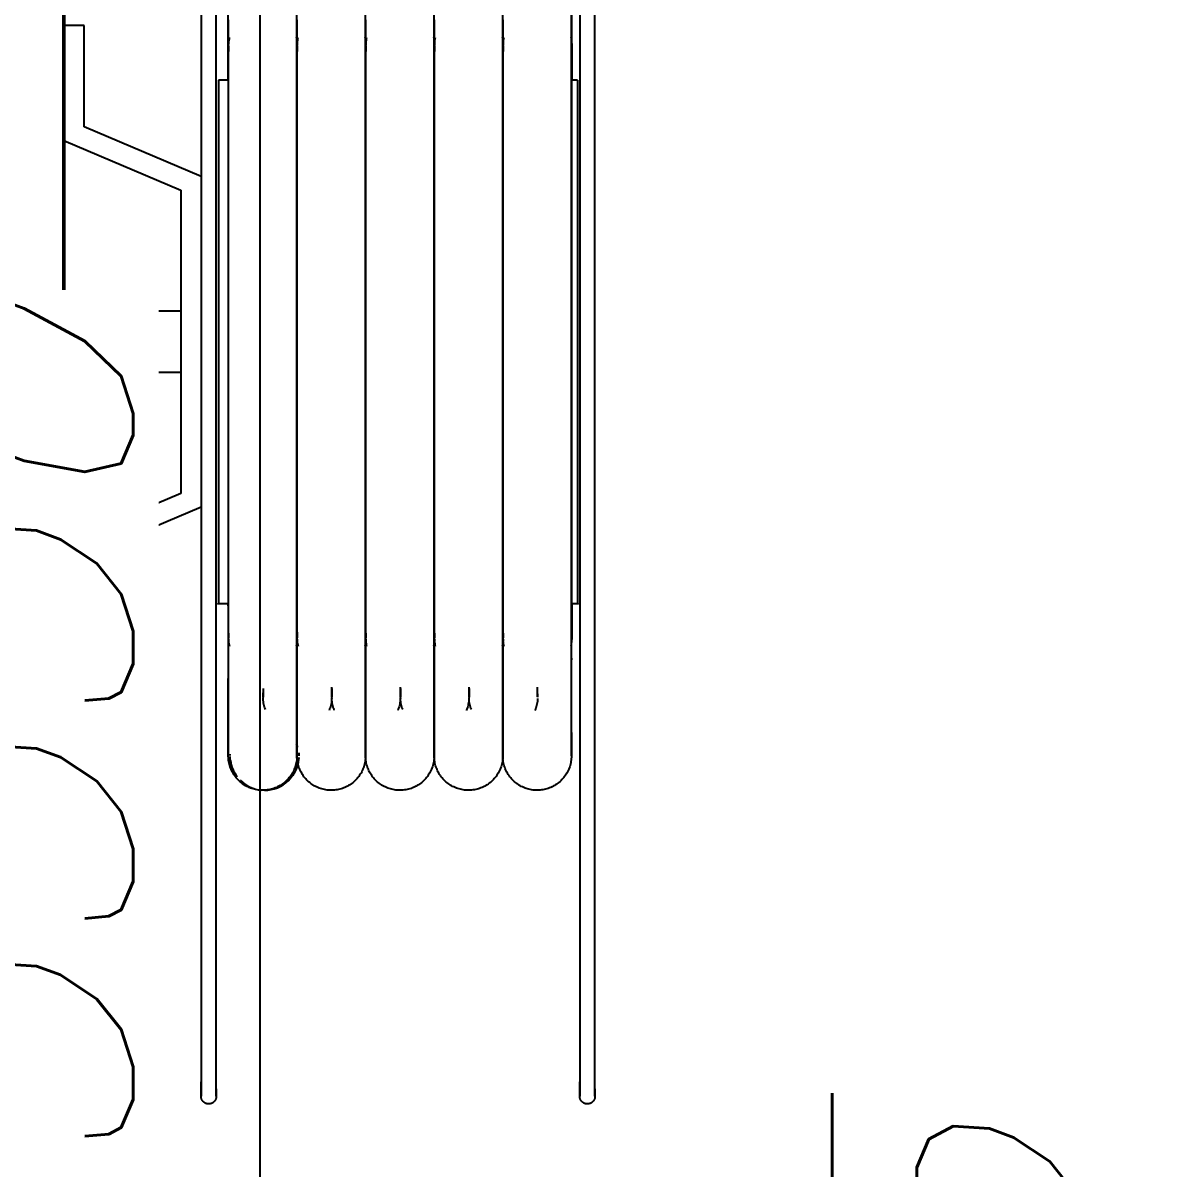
# Model space of a CAD drawing. Header units: millimetres. Extents: x -42700 to 155289, y -7931 to 68797.
# Drawn here: x 18438.7 to 18892.3, y 28004 to 28455.1 of the extents above; entities that cross this region are included whole.
import ezdxf

# ---------------------------------------------------------------- set-up
doc = ezdxf.new("R2010")
doc.units = ezdxf.units.MM
doc.layers.add('01 arquitectura', color=8, linetype='Continuous')
doc.layers.add('__L2_20Q', color=7, linetype='Continuous')
doc.styles.add('QUOTE', font='romans.shx', dxfattribs={"oblique": 20})
doc.dimstyles.new('QUOTE-DIS', dxfattribs={"dimscale": 50, "dimtxt": 2, "dimasz": 2.4, "dimexe": 0, "dimexo": 0, "dimgap": 1, "dimtad": 1, "dimdec": 0, "dimzin": 4, "dimdsep": 46, "dimtxsty": 'QUOTE', "dimblk1": 'CLOSEDBLANK', "dimblk2": 'CLOSEDBLANK', "dimsah": 1, "dimcen": 0.09, "dimclrd": 256, "dimclre": 256, "dimclrt": 9, "dimadec": 0, "dimazin": 0, "dimtfac": 1, "dimtdec": 0, "dimtix": 1, "dimtmove": 0, "dimatfit": 3, "dimldrblk": 'CLOSEDBLANK', "dimfxl": 1, "dimtfill": 1, "dimtolj": 1, "dimtzin": 0, "dimarcsym": 0})

# ---------------------------------------------------------------- blocks, each defined once
blk = doc.blocks.new('_CLOSEDBLANK')
at = {"color": 0, "linetype": 'ByBlock'}
for p, q in [((-1, 0.1667), (0, 0)), ((-1, 0.1667), (-1, -0.1667)), ((0, 0), (-1, -0.1667))]:
    blk.add_line(p, q, dxfattribs=at)
blk = doc.blocks.new('*D391')
at = {"layer": '__L2_20Q', "lineweight": -2, "transparency": 16777216}
for p, q in [((19407, 29255), (18907, 29255)), ((18907, 26560), (18907, 29135)), ((19407, 26440), (18907, 26440))]:
    blk.add_line(p, q, dxfattribs=at)
at = {"layer": '__L2_20Q', "lineweight": -2, "transparency": 16777216, "xscale": 120, "yscale": 120, "zscale": 120}
for p, rotation in [((18907, 29255), 90), ((18907, 26440), 270)]:
    blk.add_blockref('_CLOSEDBLANK', p, dxfattribs=dict(at, rotation=rotation))
at = {"layer": '__L2_20Q', "color": 9, "transparency": 16777216, "insert": (18807, 27847.5), "char_height": 100, "attachment_point": 5, "rotation": 90, "style": 'QUOTE', "bg_fill": 3, "box_fill_scale": 1.1, "bg_fill_color": 256, "bg_fill_true_color": 13158600, "bg_fill_transparency": 0}
blk.add_mtext('\\A1;2815', dxfattribs=at)
blk = doc.blocks.new('*D394')
at = {"layer": '__L2_20Q', "lineweight": -2, "transparency": 16777216}
for p, q in [((19407, 29740), (18532, 29740)), ((18532, 26310), (18532, 29620)), ((19407, 26190), (18532, 26190))]:
    blk.add_line(p, q, dxfattribs=at)
at = {"layer": '__L2_20Q', "lineweight": -2, "transparency": 16777216, "xscale": 120, "yscale": 120, "zscale": 120}
for p, rotation in [((18532, 29740), 90), ((18532, 26190), 270)]:
    blk.add_blockref('_CLOSEDBLANK', p, dxfattribs=dict(at, rotation=rotation))
at = {"layer": '__L2_20Q', "color": 9, "transparency": 16777216, "insert": (18432, 27965), "char_height": 100, "attachment_point": 5, "rotation": 90, "style": 'QUOTE', "bg_fill": 3, "box_fill_scale": 1.1, "bg_fill_color": 256, "bg_fill_true_color": 13158600, "bg_fill_transparency": 0}
blk.add_mtext('\\A1;L2 - 3550', dxfattribs=at)

msp = doc.modelspace()

# ---------------------------------------------------------------- linework, layer by layer
at = {"layer": '01 arquitectura', "color": 8, "lineweight": 50}
msp.add_line((18454.699, 25289.627), (18454.699, 32109.61), dxfattribs=at)
at = {"layer": '01 arquitectura', "color": 8}
for p, q in [((18462.673, 28454.155), (18454.699, 28454.155)), ((18462.673, 28414.155), (18462.673, 28454.155)), ((18519.449, 28432.619), (18515.551, 28432.619)), ((18515.551, 28432.619), (18515.551, 28226.619)), ((18656.845, 28432.619), (18654.416, 28432.619)), ((18656.845, 28432.619), (18656.845, 28226.619)), ((18508.699, 28394.619), (18462.673, 28414.155)), ((18454.699, 28408.85), (18500.699, 28389.324)), ((18500.699, 28389.324), (18500.699, 28329.619)), ((18500.699, 28341.619), (18472.28, 28341.619)), ((18500.699, 28329.619), (18500.699, 28269.914)), ((18472.28, 28318.028), (18472.28, 28317.619)), ((18472.28, 28317.619), (18500.699, 28317.619)), ((18500.699, 28269.914), (18454.699, 28250.389)), ((18462.673, 28245.083), (18508.699, 28264.619)), ((18462.673, 28205.083), (18462.673, 28245.083)), ((18515.209, 28226.277), (18515.551, 28226.619)), ((18515.551, 28226.619), (18519.465, 28226.619)), ((18519.438, 28225.742), (18519.438, 28226.277)), ((18654.412, 28226.619), (18656.845, 28226.619)), ((18656.845, 28226.619), (18657.188, 28226.277)), ((18454.699, 28205.083), (18462.673, 28205.083)), ((18654.438, 28205.091), (18654.438, 28204.387)), ((18546.639, 28176.202), (18546.1, 28176.213)), ((18546.785, 28176.203), (18546.639, 28176.202)), ((18573.639, 28176.202), (18573.1, 28176.213)), ((18573.785, 28176.203), (18573.639, 28176.202)), ((18600.639, 28176.202), (18600.099, 28176.213)), ((18600.785, 28176.203), (18600.639, 28176.202)), ((18627.639, 28176.202), (18627.099, 28176.213)), ((18627.785, 28176.203), (18627.639, 28176.202)), ((18520.15, 28166.778), (18520.15, 28167.355)), ((18547.13, 28165.846), (18546.945, 28164.243)), ((18520.355, 28164.243), (18520.223, 28165.183))]:
    msp.add_line(p, q, dxfattribs=at)
at = {"layer": '01 arquitectura', "color": 8, "flags": 128}
for points in [[(18519.438, 28432.448), (18519.438, 28435.791), (18519.438, 28440.654), (18519.438, 28445.339), (18519.438, 28449.839), (18519.438, 28454.147), (18519.438, 28458.255), (18519.438, 28462.158), (18519.438, 28465.848), (18519.438, 28469.321), (18519.438, 28472.57), (18519.438, 28475.59), (18519.438, 28478.377), (18519.438, 28480.926), (18519.438, 28483.233), (18519.438, 28485.294), (18519.438, 28487.106), (18519.438, 28488.666), (18519.438, 28489.972), (18519.438, 28491.021), (18519.438, 28491.812), (18519.438, 28492.344), (18519.438, 28492.615), (18519.438, 28492.653)], [(18514.699, 28032.62), (18514.699, 28032.857), (18514.699, 28033.57), (18514.699, 28034.756), (18514.699, 28036.413), (18514.699, 28038.54), (18514.699, 28041.132), (18514.699, 28044.186), (18514.699, 28047.697), (18514.699, 28051.658), (18514.699, 28056.065), (18514.699, 28060.908), (18514.699, 28066.182), (18514.699, 28071.877), (18514.699, 28077.985), (18514.699, 28084.495), (18514.699, 28091.397), (18514.699, 28098.681), (18514.699, 28106.333), (18514.699, 28114.343), (18514.699, 28122.698), (18514.699, 28131.383), (18514.699, 28140.386), (18514.699, 28149.691), (18514.699, 28159.284), (18514.699, 28169.15), (18514.699, 28179.272), (18514.699, 28189.635), (18514.699, 28200.222), (18514.699, 28211.016), (18514.699, 28221.999), (18514.699, 28233.155), (18514.699, 28244.465), (18514.699, 28255.911), (18514.699, 28267.475), (18514.699, 28279.139), (18514.699, 28290.883), (18514.699, 28302.69), (18514.699, 28314.539), (18514.699, 28326.413), (18514.699, 28338.291), (18514.699, 28350.156), (18514.699, 28361.988), (18514.699, 28373.768), (18514.699, 28385.478), (18514.699, 28397.098), (18514.699, 28408.61), (18514.699, 28419.996), (18514.699, 28431.237), (18514.699, 28442.316), (18514.699, 28453.214), (18514.699, 28463.915)], [(18654.438, 28461.428), (18654.438, 28460.388), (18654.438, 28456.39), (18654.438, 28452.189), (18654.438, 28447.792), (18654.438, 28444.092)], [(18663.698, 28032.62), (18663.698, 28032.857), (18663.698, 28033.57), (18663.698, 28034.756), (18663.698, 28036.413), (18663.698, 28038.54), (18663.698, 28041.132), (18663.698, 28044.186), (18663.698, 28047.697), (18663.698, 28051.658), (18663.698, 28056.065), (18663.698, 28060.908), (18663.698, 28066.182), (18663.698, 28071.877), (18663.698, 28077.985), (18663.698, 28084.495), (18663.698, 28091.397), (18663.698, 28098.681), (18663.698, 28106.333), (18663.698, 28114.343), (18663.698, 28122.698), (18663.698, 28131.383), (18663.698, 28140.386), (18663.698, 28149.691), (18663.698, 28159.284), (18663.698, 28169.15), (18663.698, 28179.272), (18663.698, 28189.635), (18663.698, 28200.222), (18663.698, 28211.016), (18663.698, 28221.999), (18663.698, 28233.155), (18663.698, 28244.465), (18663.698, 28255.911), (18663.698, 28267.475), (18663.698, 28279.139), (18663.698, 28290.883), (18663.698, 28302.69), (18663.698, 28314.539), (18663.698, 28326.413), (18663.698, 28338.291), (18663.698, 28350.156), (18663.698, 28361.988), (18663.698, 28373.768), (18663.698, 28385.478), (18663.698, 28397.098), (18663.698, 28408.61), (18663.698, 28419.996), (18663.698, 28431.237), (18663.698, 28442.316), (18663.698, 28453.214), (18663.698, 28463.915)], [(18508.699, 28459.016), (18508.699, 28448.223), (18508.699, 28437.239), (18508.699, 28426.083), (18508.699, 28414.773), (18508.699, 28403.327), (18508.699, 28391.763), (18508.699, 28380.099), (18508.699, 28368.355), (18508.699, 28356.548), (18508.699, 28344.699), (18508.699, 28332.825), (18508.699, 28320.947), (18508.699, 28309.082), (18508.699, 28297.25), (18508.699, 28285.47), (18508.699, 28273.76), (18508.699, 28262.14), (18508.699, 28250.628), (18508.699, 28239.242), (18508.699, 28228.001), (18508.699, 28216.922), (18508.699, 28206.024), (18508.699, 28195.323), (18508.699, 28184.837), (18508.699, 28174.583), (18508.699, 28164.577), (18508.699, 28154.835), (18508.699, 28145.372), (18508.699, 28136.204), (18508.699, 28127.346), (18508.699, 28118.811), (18508.699, 28110.614), (18508.699, 28102.767), (18508.699, 28095.282), (18508.699, 28088.173), (18508.699, 28081.45), (18508.699, 28075.124), (18508.699, 28069.205), (18508.699, 28063.702), (18508.699, 28058.626), (18508.699, 28053.982), (18508.699, 28049.78), (18508.699, 28046.025), (18508.699, 28042.724), (18508.699, 28039.882), (18508.699, 28037.503), (18508.699, 28035.592), (18508.699, 28034.151), (18508.699, 28033.183), (18508.699, 28032.689), (18508.699, 28032.62)], [(18519.438, 28456.39), (18519.438, 28452.189), (18519.438, 28447.792), (18519.438, 28443.206), (18519.438, 28438.438), (18519.438, 28433.496), (18519.438, 28428.388), (18519.438, 28423.122), (18519.438, 28417.707), (18519.438, 28412.15), (18519.438, 28406.461), (18519.438, 28400.65), (18519.438, 28394.725), (18519.438, 28388.696), (18519.438, 28382.572), (18519.438, 28376.363), (18519.438, 28370.08), (18519.438, 28363.732), (18519.438, 28357.329), (18519.438, 28350.883), (18519.438, 28344.402), (18519.438, 28337.897), (18519.438, 28331.379), (18519.438, 28324.859), (18519.438, 28318.346), (18519.438, 28311.851), (18519.438, 28305.384), (18519.438, 28298.956), (18519.438, 28292.577), (18519.438, 28286.258), (18519.438, 28280.008), (18519.438, 28273.837), (18519.438, 28267.756), (18519.438, 28261.773), (18519.438, 28255.899), (18519.438, 28250.143), (18519.438, 28244.514), (18519.438, 28239.021), (18519.438, 28233.674), (18519.438, 28228.479), (18519.438, 28223.447), (18519.438, 28218.584), (18519.438, 28213.899), (18519.438, 28209.399), (18519.438, 28205.091), (18519.438, 28200.983), (18519.438, 28197.08), (18519.438, 28193.39), (18519.438, 28189.917), (18519.438, 28186.668), (18519.438, 28183.648), (18519.438, 28180.861), (18519.438, 28178.312), (18519.438, 28176.005), (18519.438, 28173.944), (18519.438, 28172.132), (18519.438, 28170.572), (18519.438, 28169.266), (18519.438, 28168.217), (18519.438, 28167.426), (18519.438, 28166.895), (18519.438, 28166.623), (18519.438, 28166.585)], [(18546.438, 28166.585), (18546.438, 28166.716), (18546.438, 28167.107), (18546.438, 28167.758), (18546.438, 28168.668), (18546.438, 28169.835), (18546.438, 28171.258), (18546.438, 28172.935), (18546.438, 28174.862), (18546.438, 28177.036), (18546.438, 28179.455), (18546.438, 28182.114), (18546.438, 28185.009), (18546.438, 28188.135), (18546.438, 28191.488), (18546.438, 28195.062), (18546.438, 28198.85), (18546.438, 28202.848), (18546.438, 28207.049), (18546.438, 28211.446), (18546.438, 28216.032), (18546.438, 28220.8), (18546.438, 28225.742), (18546.438, 28230.85), (18546.438, 28236.116), (18546.438, 28241.532), (18546.438, 28247.088), (18546.438, 28252.777), (18546.438, 28258.588), (18546.438, 28264.513), (18546.438, 28270.543), (18546.438, 28276.666), (18546.438, 28282.875), (18546.438, 28289.158), (18546.438, 28295.506), (18546.438, 28301.909), (18546.438, 28308.356), (18546.438, 28314.837), (18546.438, 28321.341), (18546.438, 28327.859), (18546.438, 28334.38), (18546.438, 28340.893), (18546.438, 28347.388), (18546.438, 28353.854), (18546.438, 28360.282), (18546.438, 28366.661), (18546.438, 28372.98), (18546.438, 28379.23), (18546.438, 28385.401), (18546.438, 28391.482), (18546.438, 28397.465), (18546.438, 28403.339), (18546.438, 28409.095), (18546.438, 28414.724), (18546.438, 28420.217), (18546.438, 28425.565), (18546.438, 28430.759), (18546.438, 28435.791), (18546.438, 28440.654), (18546.438, 28445.339), (18546.438, 28449.839), (18546.438, 28454.147), (18546.438, 28458.255)], [(18546.438, 28456.39), (18546.438, 28452.189), (18546.438, 28447.792), (18546.438, 28443.206), (18546.438, 28438.438), (18546.438, 28433.496), (18546.438, 28428.388), (18546.438, 28423.122), (18546.438, 28417.707), (18546.438, 28412.15), (18546.438, 28406.461), (18546.438, 28400.65), (18546.438, 28394.725), (18546.438, 28388.696), (18546.438, 28382.572), (18546.438, 28376.363), (18546.438, 28370.08), (18546.438, 28363.732), (18546.438, 28357.329), (18546.438, 28350.883), (18546.438, 28344.402), (18546.438, 28337.897), (18546.438, 28331.379), (18546.438, 28324.859), (18546.438, 28318.346), (18546.438, 28311.851), (18546.438, 28305.384), (18546.438, 28298.956), (18546.438, 28292.577), (18546.438, 28286.258), (18546.438, 28280.008), (18546.438, 28273.837), (18546.438, 28267.756), (18546.438, 28261.773), (18546.438, 28255.899), (18546.438, 28250.143), (18546.438, 28244.514), (18546.438, 28239.021), (18546.438, 28233.674), (18546.438, 28228.479), (18546.438, 28223.447), (18546.438, 28218.584), (18546.438, 28213.899), (18546.438, 28209.399), (18546.438, 28205.091), (18546.438, 28200.983), (18546.438, 28197.08), (18546.438, 28193.39), (18546.438, 28189.917), (18546.438, 28186.668), (18546.438, 28183.648), (18546.438, 28180.861), (18546.438, 28178.312), (18546.438, 28176.005), (18546.438, 28173.944), (18546.438, 28172.132), (18546.438, 28170.572), (18546.438, 28169.266), (18546.438, 28168.217), (18546.438, 28167.426), (18546.438, 28166.895), (18546.438, 28166.623), (18546.438, 28166.585)], [(18573.438, 28166.585), (18573.438, 28166.716), (18573.438, 28167.107), (18573.438, 28167.758), (18573.438, 28168.668), (18573.438, 28169.835), (18573.438, 28171.258), (18573.438, 28172.935), (18573.438, 28174.862), (18573.438, 28177.036), (18573.438, 28179.455), (18573.438, 28182.114), (18573.438, 28185.009), (18573.438, 28188.135), (18573.438, 28191.488), (18573.438, 28195.062), (18573.438, 28198.85), (18573.438, 28202.848), (18573.438, 28207.049), (18573.438, 28211.446), (18573.438, 28216.032), (18573.438, 28220.8), (18573.438, 28225.742), (18573.438, 28230.85), (18573.438, 28236.116), (18573.438, 28241.532), (18573.438, 28247.088), (18573.438, 28252.777), (18573.438, 28258.588), (18573.438, 28264.513), (18573.438, 28270.543), (18573.438, 28276.666), (18573.438, 28282.875), (18573.438, 28289.158), (18573.438, 28295.506), (18573.438, 28301.909), (18573.438, 28308.356), (18573.438, 28314.837), (18573.438, 28321.341), (18573.438, 28327.859), (18573.438, 28334.38), (18573.438, 28340.893), (18573.438, 28347.388), (18573.438, 28353.854), (18573.438, 28360.282), (18573.438, 28366.661), (18573.438, 28372.98), (18573.438, 28379.23), (18573.438, 28385.401), (18573.438, 28391.482), (18573.438, 28397.465), (18573.438, 28403.339), (18573.438, 28409.095), (18573.438, 28414.724), (18573.438, 28420.217), (18573.438, 28425.565), (18573.438, 28430.759), (18573.438, 28435.791), (18573.438, 28440.654), (18573.438, 28445.339), (18573.438, 28449.839), (18573.438, 28454.147), (18573.438, 28458.255)], [(18573.438, 28456.39), (18573.438, 28452.189), (18573.438, 28447.792), (18573.438, 28443.206), (18573.438, 28438.438), (18573.438, 28433.496), (18573.438, 28428.388), (18573.438, 28423.122), (18573.438, 28417.707), (18573.438, 28412.15), (18573.438, 28406.461), (18573.438, 28400.65), (18573.438, 28394.725), (18573.438, 28388.696), (18573.438, 28382.572), (18573.438, 28376.363), (18573.438, 28370.08), (18573.438, 28363.732), (18573.438, 28357.329), (18573.438, 28350.883), (18573.438, 28344.402), (18573.438, 28337.897), (18573.438, 28331.379), (18573.438, 28324.859), (18573.438, 28318.346), (18573.438, 28311.851), (18573.438, 28305.384), (18573.438, 28298.956), (18573.438, 28292.577), (18573.438, 28286.258), (18573.438, 28280.008), (18573.438, 28273.837), (18573.438, 28267.756), (18573.438, 28261.773), (18573.438, 28255.899), (18573.438, 28250.143), (18573.438, 28244.514), (18573.438, 28239.021), (18573.438, 28233.674), (18573.438, 28228.479), (18573.438, 28223.447), (18573.438, 28218.584), (18573.438, 28213.899), (18573.438, 28209.399), (18573.438, 28205.091), (18573.438, 28200.983), (18573.438, 28197.08), (18573.438, 28193.39), (18573.438, 28189.917), (18573.438, 28186.668), (18573.438, 28183.648), (18573.438, 28180.861), (18573.438, 28178.312), (18573.438, 28176.005), (18573.438, 28173.944), (18573.438, 28172.132), (18573.438, 28170.572), (18573.438, 28169.266), (18573.438, 28168.217), (18573.438, 28167.426), (18573.438, 28166.895), (18573.438, 28166.623), (18573.438, 28166.585)], [(18600.438, 28166.585), (18600.438, 28166.716), (18600.438, 28167.107), (18600.438, 28167.758), (18600.438, 28168.668), (18600.438, 28169.835), (18600.438, 28171.258), (18600.438, 28172.935), (18600.438, 28174.862), (18600.438, 28177.036), (18600.438, 28179.455), (18600.438, 28182.114), (18600.438, 28185.009), (18600.438, 28188.135), (18600.438, 28191.488), (18600.438, 28195.062), (18600.438, 28198.85), (18600.438, 28202.848), (18600.438, 28207.049), (18600.438, 28211.446), (18600.438, 28216.032), (18600.438, 28220.8), (18600.438, 28225.742), (18600.438, 28230.85), (18600.438, 28236.116), (18600.438, 28241.532), (18600.438, 28247.088), (18600.438, 28252.777), (18600.438, 28258.588), (18600.438, 28264.513), (18600.438, 28270.543), (18600.438, 28276.666), (18600.438, 28282.875), (18600.438, 28289.158), (18600.438, 28295.506), (18600.438, 28301.909), (18600.438, 28308.356), (18600.438, 28314.837), (18600.438, 28321.341), (18600.438, 28327.859), (18600.438, 28334.38), (18600.438, 28340.893), (18600.438, 28347.388), (18600.438, 28353.854), (18600.438, 28360.282), (18600.438, 28366.661), (18600.438, 28372.98), (18600.438, 28379.23), (18600.438, 28385.401), (18600.438, 28391.482), (18600.438, 28397.465), (18600.438, 28403.339), (18600.438, 28409.095), (18600.438, 28414.724), (18600.438, 28420.217), (18600.438, 28425.565), (18600.438, 28430.759), (18600.438, 28435.791), (18600.438, 28440.654), (18600.438, 28445.339), (18600.438, 28449.839), (18600.438, 28454.147), (18600.438, 28458.255)], [(18600.438, 28456.39), (18600.438, 28452.189), (18600.438, 28447.792), (18600.438, 28443.206), (18600.438, 28438.438), (18600.438, 28433.496), (18600.438, 28428.388), (18600.438, 28423.122), (18600.438, 28417.707), (18600.438, 28412.15), (18600.438, 28406.461), (18600.438, 28400.65), (18600.438, 28394.725), (18600.438, 28388.696), (18600.438, 28382.572), (18600.438, 28376.363), (18600.438, 28370.08), (18600.438, 28363.732), (18600.438, 28357.329), (18600.438, 28350.883), (18600.438, 28344.402), (18600.438, 28337.897), (18600.438, 28331.379), (18600.438, 28324.859), (18600.438, 28318.346), (18600.438, 28311.851), (18600.438, 28305.384), (18600.438, 28298.956), (18600.438, 28292.577), (18600.438, 28286.258), (18600.438, 28280.008), (18600.438, 28273.837), (18600.438, 28267.756), (18600.438, 28261.773), (18600.438, 28255.899), (18600.438, 28250.143), (18600.438, 28244.514), (18600.438, 28239.021), (18600.438, 28233.674), (18600.438, 28228.479), (18600.438, 28223.447), (18600.438, 28218.584), (18600.438, 28213.899), (18600.438, 28209.399), (18600.438, 28205.091), (18600.438, 28200.983), (18600.438, 28197.08), (18600.438, 28193.39), (18600.438, 28189.917), (18600.438, 28186.668), (18600.438, 28183.648), (18600.438, 28180.861), (18600.438, 28178.312), (18600.438, 28176.005), (18600.438, 28173.944), (18600.438, 28172.132), (18600.438, 28170.572), (18600.438, 28169.266), (18600.438, 28168.217), (18600.438, 28167.426), (18600.438, 28166.895), (18600.438, 28166.623), (18600.438, 28166.585)], [(18627.438, 28166.585), (18627.438, 28166.716), (18627.438, 28167.107), (18627.438, 28167.758), (18627.438, 28168.668), (18627.438, 28169.835), (18627.438, 28171.258), (18627.438, 28172.935), (18627.438, 28174.862), (18627.438, 28177.036), (18627.438, 28179.455), (18627.438, 28182.114), (18627.438, 28185.009), (18627.438, 28188.135), (18627.438, 28191.488), (18627.438, 28195.062), (18627.438, 28198.85), (18627.438, 28202.848), (18627.438, 28207.049), (18627.438, 28211.446), (18627.438, 28216.032), (18627.438, 28220.8), (18627.438, 28225.742), (18627.438, 28230.85), (18627.438, 28236.116), (18627.438, 28241.532), (18627.438, 28247.088), (18627.438, 28252.777), (18627.438, 28258.588), (18627.438, 28264.513), (18627.438, 28270.543), (18627.438, 28276.666), (18627.438, 28282.875), (18627.438, 28289.158), (18627.438, 28295.506), (18627.438, 28301.909), (18627.438, 28308.356), (18627.438, 28314.837), (18627.438, 28321.341), (18627.438, 28327.859), (18627.438, 28334.38), (18627.438, 28340.893), (18627.438, 28347.388), (18627.438, 28353.854), (18627.438, 28360.282), (18627.438, 28366.661), (18627.438, 28372.98), (18627.438, 28379.23), (18627.438, 28385.401), (18627.438, 28391.482), (18627.438, 28397.465), (18627.438, 28403.339), (18627.438, 28409.095), (18627.438, 28414.724), (18627.438, 28420.217), (18627.438, 28425.565), (18627.438, 28430.759), (18627.438, 28435.791), (18627.438, 28440.654), (18627.438, 28445.339), (18627.438, 28449.839), (18627.438, 28454.147), (18627.438, 28458.255)], [(18627.438, 28456.39), (18627.438, 28452.189), (18627.438, 28447.792), (18627.438, 28443.206), (18627.438, 28438.438), (18627.438, 28433.496), (18627.438, 28428.388), (18627.438, 28423.122), (18627.438, 28417.707), (18627.438, 28412.15), (18627.438, 28406.461), (18627.438, 28400.65), (18627.438, 28394.725), (18627.438, 28388.696), (18627.438, 28382.572), (18627.438, 28376.363), (18627.438, 28370.08), (18627.438, 28363.732), (18627.438, 28357.329), (18627.438, 28350.883), (18627.438, 28344.402), (18627.438, 28337.897), (18627.438, 28331.379), (18627.438, 28324.859), (18627.438, 28318.346), (18627.438, 28311.851), (18627.438, 28305.384), (18627.438, 28298.956), (18627.438, 28292.577), (18627.438, 28286.258), (18627.438, 28280.008), (18627.438, 28273.837), (18627.438, 28267.756), (18627.438, 28261.773), (18627.438, 28255.899), (18627.438, 28250.143), (18627.438, 28244.514), (18627.438, 28239.021), (18627.438, 28233.674), (18627.438, 28228.479), (18627.438, 28223.447), (18627.438, 28218.584), (18627.438, 28213.899), (18627.438, 28209.399), (18627.438, 28205.091), (18627.438, 28200.983), (18627.438, 28197.08), (18627.438, 28193.39), (18627.438, 28189.917), (18627.438, 28186.668), (18627.438, 28183.648), (18627.438, 28180.861), (18627.438, 28178.312), (18627.438, 28176.005), (18627.438, 28173.944), (18627.438, 28172.132), (18627.438, 28170.572), (18627.438, 28169.266), (18627.438, 28168.217), (18627.438, 28167.426), (18627.438, 28166.895), (18627.438, 28166.623), (18627.438, 28166.585)], [(18654.438, 28166.585), (18654.438, 28166.716), (18654.438, 28167.107), (18654.438, 28167.758), (18654.438, 28168.668), (18654.438, 28169.835), (18654.438, 28171.258), (18654.438, 28172.935), (18654.438, 28174.862), (18654.438, 28177.036), (18654.438, 28179.455), (18654.438, 28182.114), (18654.438, 28185.009), (18654.438, 28188.135), (18654.438, 28191.488), (18654.438, 28195.062), (18654.438, 28198.85), (18654.438, 28202.848), (18654.438, 28207.049), (18654.438, 28211.446), (18654.438, 28216.032), (18654.438, 28220.8), (18654.438, 28225.742), (18654.438, 28230.85), (18654.438, 28236.116), (18654.438, 28241.532), (18654.438, 28247.088), (18654.438, 28252.777), (18654.438, 28258.588), (18654.438, 28264.513), (18654.438, 28270.543), (18654.438, 28276.666), (18654.438, 28282.875), (18654.438, 28289.158), (18654.438, 28295.506), (18654.438, 28301.909), (18654.438, 28308.356), (18654.438, 28314.837), (18654.438, 28321.341), (18654.438, 28327.859), (18654.438, 28334.38), (18654.438, 28340.893), (18654.438, 28347.388), (18654.438, 28353.854), (18654.438, 28360.282), (18654.438, 28366.661), (18654.438, 28372.98), (18654.438, 28379.23), (18654.438, 28385.401), (18654.438, 28391.482), (18654.438, 28397.465), (18654.438, 28403.339), (18654.438, 28409.095), (18654.438, 28414.724), (18654.438, 28420.217), (18654.438, 28425.565), (18654.438, 28430.759), (18654.438, 28435.791), (18654.438, 28440.654), (18654.438, 28445.339), (18654.438, 28449.839), (18654.438, 28454.147), (18654.438, 28458.255)], [(18657.698, 28459.016), (18657.698, 28448.223), (18657.698, 28437.239), (18657.698, 28426.083), (18657.698, 28414.773), (18657.698, 28403.327), (18657.698, 28391.763), (18657.698, 28380.099), (18657.698, 28368.355), (18657.698, 28356.548), (18657.698, 28344.699), (18657.698, 28332.825), (18657.698, 28320.947), (18657.698, 28309.082), (18657.698, 28297.25), (18657.698, 28285.47), (18657.698, 28273.76), (18657.698, 28262.14), (18657.698, 28250.628), (18657.698, 28239.242), (18657.698, 28228.001), (18657.698, 28216.922), (18657.698, 28206.024), (18657.698, 28195.323), (18657.698, 28184.837), (18657.698, 28174.583), (18657.698, 28164.577), (18657.698, 28154.835), (18657.698, 28145.372), (18657.698, 28136.204), (18657.698, 28127.346), (18657.698, 28118.811), (18657.698, 28110.614), (18657.698, 28102.767), (18657.698, 28095.282), (18657.698, 28088.173), (18657.698, 28081.45), (18657.698, 28075.124), (18657.698, 28069.205), (18657.698, 28063.702), (18657.698, 28058.626), (18657.698, 28053.982), (18657.698, 28049.78), (18657.698, 28046.025), (18657.698, 28042.724), (18657.698, 28039.882), (18657.698, 28037.503), (18657.698, 28035.592), (18657.698, 28034.151), (18657.698, 28033.183), (18657.698, 28032.689), (18657.698, 28032.62)], [(18519.578, 28446.714), (18519.611, 28447.253), (18519.664, 28447.79), (18519.74, 28448.325), (18519.837, 28448.856), (18519.954, 28449.383)], [(18546.145, 28449.524), (18546.269, 28448.998), (18546.371, 28448.468), (18546.452, 28447.934), (18546.512, 28447.398), (18546.55, 28446.859), (18546.567, 28446.319)], [(18546.578, 28446.714), (18546.611, 28447.253), (18546.664, 28447.79), (18546.74, 28448.325), (18546.836, 28448.856), (18546.954, 28449.383)], [(18573.145, 28449.524), (18573.268, 28448.998), (18573.371, 28448.468), (18573.452, 28447.934), (18573.512, 28447.398), (18573.55, 28446.859), (18573.566, 28446.319)], [(18573.578, 28446.714), (18573.61, 28447.253), (18573.664, 28447.79), (18573.74, 28448.325), (18573.836, 28448.856), (18573.954, 28449.383)], [(18600.145, 28449.524), (18600.268, 28448.998), (18600.371, 28448.468), (18600.452, 28447.934), (18600.512, 28447.398), (18600.55, 28446.859), (18600.566, 28446.319)], [(18600.578, 28446.714), (18600.61, 28447.253), (18600.664, 28447.79), (18600.74, 28448.325), (18600.836, 28448.856), (18600.954, 28449.383)], [(18627.145, 28449.524), (18627.268, 28448.998), (18627.371, 28448.468), (18627.452, 28447.934), (18627.512, 28447.398), (18627.55, 28446.859), (18627.566, 28446.319)], [(18627.578, 28446.714), (18627.61, 28447.253), (18627.664, 28447.79), (18627.74, 28448.325), (18627.836, 28448.856), (18627.954, 28449.383)], [(18654.145, 28449.524), (18654.268, 28448.998), (18654.371, 28448.468), (18654.452, 28447.934), (18654.511, 28447.398), (18654.55, 28446.859), (18654.566, 28446.319), (18654.567, 28446.174)], [(18519.567, 28445.201), (18519.567, 28445.573), (18519.567, 28445.953), (18519.567, 28446.147)], [(18519.567, 28446.08), (18519.567, 28445.801), (18519.567, 28445.336), (18519.567, 28444.685), (18519.567, 28443.85)], [(18546.567, 28443.324), (18546.567, 28444.257), (18546.567, 28445.007), (18546.567, 28445.573), (18546.567, 28445.953), (18546.567, 28446.147)], [(18546.567, 28445.201), (18546.567, 28445.573), (18546.567, 28445.953), (18546.567, 28446.147)], [(18546.567, 28446.08), (18546.567, 28445.801), (18546.567, 28445.336)], [(18546.567, 28446.08), (18546.567, 28445.801), (18546.567, 28445.336), (18546.567, 28444.685), (18546.567, 28443.85)], [(18573.567, 28443.324), (18573.567, 28444.257), (18573.567, 28445.007), (18573.567, 28445.573), (18573.567, 28445.953), (18573.567, 28446.147)], [(18573.567, 28445.201), (18573.567, 28445.573), (18573.567, 28445.953), (18573.567, 28446.147)], [(18573.567, 28446.08), (18573.567, 28445.801), (18573.567, 28445.336)], [(18573.567, 28446.08), (18573.567, 28445.801), (18573.567, 28445.336), (18573.567, 28444.685), (18573.567, 28443.85)], [(18600.567, 28445.201), (18600.567, 28445.573), (18600.567, 28445.953), (18600.567, 28446.147)], [(18600.567, 28443.324), (18600.567, 28444.257), (18600.567, 28445.007), (18600.567, 28445.573), (18600.567, 28445.953), (18600.567, 28446.147)], [(18600.567, 28446.08), (18600.567, 28445.801), (18600.567, 28445.336), (18600.567, 28444.685), (18600.567, 28443.85)], [(18600.567, 28446.08), (18600.567, 28445.801), (18600.567, 28445.336)], [(18627.567, 28443.324), (18627.567, 28444.257), (18627.567, 28445.007), (18627.567, 28445.573), (18627.567, 28445.953), (18627.567, 28446.147)], [(18627.567, 28445.201), (18627.567, 28445.573), (18627.567, 28445.953), (18627.567, 28446.147)], [(18627.567, 28446.08), (18627.567, 28445.801), (18627.567, 28445.336)], [(18627.567, 28446.08), (18627.567, 28445.801), (18627.567, 28445.336), (18627.567, 28444.685), (18627.567, 28443.85)], [(18654.567, 28446.174), (18654.567, 28446.08), (18654.567, 28445.801), (18654.567, 28445.336), (18654.567, 28444.685), (18654.567, 28443.85), (18654.567, 28442.833), (18654.567, 28441.635), (18654.567, 28440.257), (18654.567, 28438.702), (18654.567, 28436.973), (18654.567, 28435.072), (18654.567, 28433.002)], [(18654.567, 28213.064), (18654.567, 28213.158), (18654.567, 28213.437), (18654.567, 28213.903), (18654.567, 28214.553), (18654.567, 28215.388), (18654.567, 28216.405), (18654.567, 28217.604), (18654.567, 28218.981), (18654.567, 28220.536), (18654.567, 28222.265), (18654.567, 28224.166), (18654.567, 28226.236), (18654.567, 28228.471), (18654.567, 28230.868), (18654.567, 28233.422), (18654.567, 28236.131), (18654.567, 28238.989), (18654.567, 28241.993), (18654.567, 28245.136), (18654.567, 28248.415), (18654.567, 28251.823), (18654.567, 28255.356), (18654.567, 28259.008), (18654.567, 28262.773), (18654.567, 28266.644), (18654.567, 28270.617), (18654.567, 28274.684), (18654.567, 28278.838), (18654.567, 28283.074), (18654.567, 28287.385), (18654.567, 28291.763), (18654.567, 28296.201), (18654.567, 28300.693), (18654.567, 28305.231), (18654.567, 28309.809), (18654.567, 28314.418), (18654.567, 28319.051), (18654.567, 28323.701), (18654.567, 28328.361), (18654.567, 28333.022), (18654.567, 28337.679), (18654.567, 28342.322), (18654.567, 28346.945), (18654.567, 28351.54), (18654.567, 28356.101), (18654.567, 28360.618), (18654.567, 28365.087), (18654.567, 28369.498), (18654.567, 28373.846), (18654.567, 28378.123), (18654.567, 28382.322), (18654.567, 28386.437), (18654.567, 28390.462), (18654.567, 28394.388), (18654.567, 28398.212), (18654.567, 28401.925), (18654.567, 28405.523), (18654.567, 28408.999), (18654.567, 28412.349), (18654.567, 28415.566), (18654.567, 28418.645), (18654.567, 28421.582), (18654.567, 28424.372), (18654.567, 28427.011), (18654.567, 28429.493), (18654.567, 28431.816), (18654.567, 28433.976), (18654.567, 28435.968), (18654.567, 28437.79), (18654.567, 28439.439), (18654.567, 28440.913), (18654.567, 28442.208), (18654.567, 28443.324), (18654.567, 28444.257), (18654.567, 28445.007), (18654.567, 28445.573), (18654.567, 28445.953), (18654.567, 28446.147), (18654.567, 28446.174)], [(18654.567, 28226.277), (18654.567, 28225.263), (18654.567, 28223.27), (18654.567, 28221.448), (18654.567, 28219.799), (18654.567, 28218.325), (18654.567, 28217.03), (18654.567, 28215.914), (18654.567, 28214.981), (18654.567, 28214.231), (18654.567, 28213.665), (18654.567, 28213.285), (18654.567, 28213.092), (18654.567, 28213.064)], [(18519.567, 28214.981), (18519.567, 28214.231), (18519.567, 28213.665), (18519.567, 28213.285), (18519.567, 28213.092)], [(18519.567, 28213.158), (18519.567, 28213.437), (18519.567, 28213.903)], [(18519.99, 28209.714), (18519.866, 28210.24), (18519.764, 28210.77), (18519.683, 28211.304), (18519.623, 28211.84), (18519.585, 28212.379), (18519.568, 28212.919)], [(18546.557, 28212.525), (18546.524, 28211.986), (18546.47, 28211.448), (18546.395, 28210.914), (18546.298, 28210.382), (18546.18, 28209.855)], [(18546.567, 28213.158), (18546.567, 28213.437), (18546.567, 28213.903), (18546.567, 28214.553), (18546.567, 28215.388)], [(18546.567, 28215.332), (18546.567, 28214.981), (18546.567, 28214.231), (18546.567, 28213.665), (18546.567, 28213.285), (18546.567, 28213.092)], [(18546.567, 28214.231), (18546.567, 28213.665), (18546.567, 28213.285), (18546.567, 28213.092)], [(18546.567, 28213.158), (18546.567, 28213.437), (18546.567, 28213.903)], [(18546.99, 28209.714), (18546.866, 28210.24), (18546.764, 28210.77), (18546.683, 28211.304), (18546.623, 28211.84), (18546.585, 28212.379), (18546.568, 28212.919)], [(18573.556, 28212.525), (18573.524, 28211.986), (18573.47, 28211.448), (18573.395, 28210.914), (18573.298, 28210.382), (18573.18, 28209.855)], [(18573.567, 28213.158), (18573.567, 28213.437), (18573.567, 28213.903), (18573.567, 28214.553), (18573.567, 28215.388)], [(18573.567, 28214.981), (18573.567, 28214.231), (18573.567, 28213.665), (18573.567, 28213.285), (18573.567, 28213.092)], [(18573.567, 28214.231), (18573.567, 28213.665), (18573.567, 28213.285), (18573.567, 28213.092)], [(18573.567, 28213.158), (18573.567, 28213.437), (18573.567, 28213.903)], [(18573.99, 28209.714), (18573.866, 28210.24), (18573.764, 28210.77), (18573.683, 28211.304), (18573.623, 28211.84), (18573.585, 28212.379), (18573.568, 28212.919)], [(18600.556, 28212.525), (18600.524, 28211.986), (18600.47, 28211.448), (18600.395, 28210.914), (18600.298, 28210.382), (18600.18, 28209.855)], [(18600.567, 28213.158), (18600.567, 28213.437), (18600.567, 28213.903), (18600.567, 28214.553), (18600.567, 28215.388)], [(18600.567, 28214.981), (18600.567, 28214.231), (18600.567, 28213.665), (18600.567, 28213.285), (18600.567, 28213.092)], [(18600.567, 28214.231), (18600.567, 28213.665), (18600.567, 28213.285), (18600.567, 28213.092)], [(18600.567, 28213.158), (18600.567, 28213.437), (18600.567, 28213.903)], [(18600.99, 28209.714), (18600.866, 28210.24), (18600.764, 28210.77), (18600.683, 28211.304), (18600.623, 28211.84), (18600.585, 28212.379), (18600.568, 28212.919)], [(18627.556, 28212.525), (18627.524, 28211.986), (18627.47, 28211.448), (18627.395, 28210.914), (18627.298, 28210.382), (18627.18, 28209.855)], [(18627.567, 28213.158), (18627.567, 28213.437), (18627.567, 28213.903), (18627.567, 28214.553), (18627.567, 28215.388)], [(18627.567, 28214.981), (18627.567, 28214.231), (18627.567, 28213.665), (18627.567, 28213.285), (18627.567, 28213.092)], [(18627.567, 28214.231), (18627.567, 28213.665), (18627.567, 28213.285), (18627.567, 28213.092)], [(18627.567, 28213.158), (18627.567, 28213.437), (18627.567, 28213.903)], [(18627.989, 28209.714), (18627.866, 28210.24), (18627.764, 28210.77), (18627.682, 28211.304), (18627.623, 28211.84), (18627.585, 28212.379), (18627.568, 28212.919)], [(18654.567, 28213.064), (18654.556, 28212.525), (18654.524, 28211.986), (18654.47, 28211.448), (18654.395, 28210.914), (18654.298, 28210.382), (18654.18, 28209.855)], [(18519.438, 28166.585), (18519.438, 28166.716), (18519.438, 28167.107), (18519.438, 28167.758), (18519.438, 28168.668), (18519.438, 28169.835), (18519.438, 28171.258), (18519.438, 28172.935), (18519.438, 28174.862), (18519.438, 28177.036), (18519.438, 28179.455), (18519.438, 28182.114), (18519.438, 28185.009), (18519.438, 28188.135), (18519.438, 28191.488), (18519.438, 28195.062), (18519.438, 28197.14)], [(18533.14, 28193.123), (18533.14, 28192.003), (18533.14, 28191.102), (18533.14, 28190.423), (18533.14, 28189.967), (18533.14, 28189.735)], [(18560.139, 28189.814), (18560.139, 28190.15), (18560.139, 28190.708), (18560.139, 28191.489), (18560.139, 28192.491), (18560.139, 28193.712)], [(18560.139, 28193.123), (18560.139, 28192.003), (18560.139, 28191.102), (18560.139, 28190.423), (18560.139, 28189.967), (18560.139, 28189.735)], [(18587.139, 28189.814), (18587.139, 28190.15), (18587.139, 28190.708), (18587.139, 28191.489), (18587.139, 28192.491), (18587.139, 28193.712)], [(18587.139, 28193.123), (18587.139, 28192.003), (18587.139, 28191.102), (18587.139, 28190.423), (18587.139, 28189.967), (18587.139, 28189.735)], [(18614.139, 28189.814), (18614.139, 28190.15), (18614.139, 28190.708), (18614.139, 28191.489), (18614.139, 28192.491), (18614.139, 28193.712)], [(18614.139, 28193.123), (18614.139, 28192.003), (18614.139, 28191.102), (18614.139, 28190.423), (18614.139, 28189.967), (18614.139, 28189.735)], [(18641.139, 28189.814), (18641.139, 28190.15), (18641.139, 28190.708), (18641.139, 28191.489), (18641.139, 28192.491), (18641.139, 28193.712)], [(18533.14, 28189.814), (18533.14, 28190.15), (18533.14, 28190.708), (18533.14, 28191.489)], [(18534.057, 28184.81), (18533.871, 28185.317), (18533.706, 28185.831), (18533.562, 28186.352), (18533.438, 28186.877), (18533.336, 28187.407), (18533.255, 28187.941), (18533.195, 28188.478), (18533.157, 28189.017), (18533.14, 28189.556)], [(18560.129, 28189.162), (18560.096, 28188.623), (18560.042, 28188.086), (18559.967, 28187.551), (18559.87, 28187.02), (18559.753, 28186.493), (18559.614, 28185.971), (18559.454, 28185.455), (18559.274, 28184.946), (18559.074, 28184.445)], [(18560.139, 28189.814), (18560.139, 28190.15), (18560.139, 28190.708), (18560.139, 28191.489)], [(18560.139, 28191.102), (18560.139, 28190.423), (18560.139, 28189.967), (18560.139, 28189.735)], [(18561.125, 28184.646), (18561.057, 28184.81), (18560.871, 28185.317), (18560.706, 28185.831), (18560.562, 28186.352), (18560.438, 28186.877), (18560.336, 28187.407), (18560.255, 28187.941), (18560.195, 28188.478), (18560.157, 28189.017), (18560.14, 28189.556)], [(18587.129, 28189.162), (18587.096, 28188.623), (18587.042, 28188.086), (18586.967, 28187.551), (18586.87, 28187.02), (18586.752, 28186.493), (18586.614, 28185.971), (18586.454, 28185.455), (18586.274, 28184.946), (18586.074, 28184.445)], [(18587.139, 28189.814), (18587.139, 28190.15), (18587.139, 28190.708), (18587.139, 28191.489)], [(18587.139, 28191.102), (18587.139, 28190.423), (18587.139, 28189.967), (18587.139, 28189.735)], [(18588.057, 28184.81), (18587.871, 28185.317), (18587.706, 28185.831), (18587.562, 28186.352), (18587.438, 28186.877), (18587.336, 28187.407), (18587.255, 28187.941), (18587.195, 28188.478), (18587.157, 28189.017), (18587.14, 28189.556)], [(18614.129, 28189.162), (18614.096, 28188.623), (18614.042, 28188.086), (18613.967, 28187.551), (18613.87, 28187.02), (18613.752, 28186.493), (18613.614, 28185.971), (18613.454, 28185.455), (18613.274, 28184.946), (18613.074, 28184.445)], [(18614.139, 28189.814), (18614.139, 28190.15), (18614.139, 28190.708), (18614.139, 28191.489)], [(18614.139, 28191.102), (18614.139, 28190.423), (18614.139, 28189.967), (18614.139, 28189.735)], [(18615.057, 28184.81), (18614.871, 28185.317), (18614.706, 28185.831), (18614.562, 28186.352), (18614.438, 28186.877), (18614.336, 28187.407), (18614.255, 28187.941), (18614.195, 28188.478), (18614.157, 28189.017), (18614.14, 28189.556)], [(18641.128, 28189.162), (18641.096, 28188.623), (18641.042, 28188.086), (18640.967, 28187.551), (18640.87, 28187.02), (18640.752, 28186.493), (18640.614, 28185.971), (18640.454, 28185.455), (18640.274, 28184.946), (18640.074, 28184.445)], [(18641.139, 28191.102), (18641.139, 28190.423), (18641.139, 28189.967), (18641.139, 28189.735)], [(18546.438, 28166.585), (18546.438, 28166.716), (18546.438, 28167.107), (18546.438, 28167.758), (18546.438, 28168.668), (18546.438, 28169.835), (18546.438, 28171.258), (18546.438, 28172.935), (18546.438, 28174.862), (18546.438, 28175.802)], [(18546.438, 28175.802), (18546.438, 28173.944), (18546.438, 28172.132), (18546.438, 28170.572), (18546.438, 28169.266), (18546.438, 28168.217), (18546.438, 28167.426), (18546.438, 28166.895), (18546.438, 28166.623), (18546.438, 28166.585)], [(18573.438, 28166.585), (18573.438, 28166.716), (18573.438, 28167.107), (18573.438, 28167.758), (18573.438, 28168.668), (18573.438, 28169.835), (18573.438, 28171.258), (18573.438, 28172.935), (18573.438, 28174.862), (18573.438, 28175.802)], [(18573.438, 28175.802), (18573.438, 28173.944), (18573.438, 28172.132), (18573.438, 28170.572), (18573.438, 28169.266), (18573.438, 28168.217), (18573.438, 28167.426), (18573.438, 28166.895), (18573.438, 28166.623), (18573.438, 28166.585)], [(18600.438, 28166.585), (18600.438, 28166.716), (18600.438, 28167.107), (18600.438, 28167.758), (18600.438, 28168.668), (18600.438, 28169.835), (18600.438, 28171.258), (18600.438, 28172.935), (18600.438, 28174.862), (18600.438, 28175.802)], [(18600.438, 28175.802), (18600.438, 28173.944), (18600.438, 28172.132), (18600.438, 28170.572), (18600.438, 28169.266), (18600.438, 28168.217), (18600.438, 28167.426), (18600.438, 28166.895), (18600.438, 28166.623), (18600.438, 28166.585)], [(18627.438, 28166.585), (18627.438, 28166.716), (18627.438, 28167.107), (18627.438, 28167.758), (18627.438, 28168.668), (18627.438, 28169.835), (18627.438, 28171.258), (18627.438, 28172.935), (18627.438, 28174.862), (18627.438, 28175.802)], [(18627.438, 28175.802), (18627.438, 28173.944), (18627.438, 28172.132), (18627.438, 28170.572), (18627.438, 28169.266), (18627.438, 28168.217), (18627.438, 28167.426), (18627.438, 28166.895), (18627.438, 28166.623), (18627.438, 28166.585)], [(18654.438, 28175.802), (18654.438, 28173.944), (18654.438, 28172.132), (18654.438, 28170.572), (18654.438, 28169.266), (18654.438, 28168.217), (18654.438, 28167.426), (18654.438, 28166.895), (18654.438, 28166.623), (18654.438, 28166.585)], [(18532.938, 28153.085), (18532.398, 28153.096), (18531.859, 28153.129), (18531.322, 28153.182), (18530.788, 28153.258), (18530.256, 28153.354), (18529.729, 28153.472), (18529.207, 28153.611), (18528.692, 28153.771), (18528.183, 28153.951), (18527.681, 28154.151), (18527.188, 28154.371), (18526.704, 28154.611), (18526.23, 28154.87), (18525.767, 28155.147), (18525.316, 28155.443), (18524.876, 28155.757), (18524.45, 28156.088), (18524.037, 28156.436), (18523.638, 28156.8), (18523.254, 28157.18), (18522.886, 28157.575), (18522.533, 28157.984), (18522.198, 28158.407), (18521.879, 28158.843), (18521.578, 28159.291), (18521.296, 28159.751), (18521.032, 28160.222), (18520.787, 28160.704), (18520.561, 28161.194), (18520.356, 28161.694), (18520.17, 28162.201), (18520.005, 28162.715), (18519.861, 28163.235), (18519.737, 28163.761), (18519.635, 28164.291), (18519.554, 28164.825), (18519.494, 28165.361), (18519.456, 28165.9), (18519.439, 28166.44), (18519.438, 28166.585)], [(18522.909, 28158.406), (18522.591, 28158.842), (18522.29, 28159.291), (18522.008, 28159.751), (18521.744, 28160.222), (18521.499, 28160.703), (18521.273, 28161.194), (18521.067, 28161.693), (18520.882, 28162.2), (18520.717, 28162.714), (18520.572, 28163.235), (18520.449, 28163.76), (18520.346, 28164.29), (18520.265, 28164.824), (18520.206, 28165.361), (18520.167, 28165.9), (18520.151, 28166.439)], [(18546.438, 28166.585), (18546.427, 28166.046), (18546.395, 28165.507), (18546.341, 28164.969), (18546.266, 28164.435), (18546.169, 28163.903), (18546.051, 28163.376), (18545.913, 28162.855), (18545.753, 28162.339), (18545.573, 28161.83), (18545.373, 28161.328), (18545.152, 28160.835), (18544.913, 28160.351), (18544.654, 28159.877), (18544.376, 28159.414), (18544.08, 28158.963), (18543.767, 28158.523), (18543.435, 28158.097), (18543.088, 28157.684), (18542.724, 28157.285), (18542.344, 28156.901), (18541.949, 28156.533), (18541.54, 28156.18), (18541.117, 28155.845), (18540.681, 28155.526), (18540.232, 28155.226), (18539.772, 28154.943), (18539.301, 28154.679), (18538.82, 28154.434), (18538.329, 28154.209), (18537.83, 28154.003), (18537.323, 28153.817), (18536.809, 28153.652), (18536.289, 28153.508), (18535.763, 28153.384), (18535.233, 28153.282), (18534.699, 28153.201), (18534.162, 28153.141), (18533.624, 28153.103), (18533.084, 28153.086), (18532.938, 28153.085)], [(18547.139, 28166.045), (18547.107, 28165.506), (18547.053, 28164.969), (18546.977, 28164.434), (18546.881, 28163.903), (18546.763, 28163.376), (18546.624, 28162.854), (18546.465, 28162.338), (18546.285, 28161.829), (18546.084, 28161.328), (18545.864, 28160.835), (18545.624, 28160.351), (18545.365, 28159.877), (18545.088, 28159.414), (18544.792, 28158.962), (18544.478, 28158.523), (18544.147, 28158.096)], [(18559.938, 28153.085), (18559.398, 28153.096), (18558.859, 28153.129), (18558.322, 28153.182), (18557.787, 28153.258), (18557.256, 28153.354), (18556.729, 28153.472), (18556.207, 28153.611), (18555.692, 28153.771), (18555.183, 28153.951), (18554.681, 28154.151), (18554.188, 28154.371), (18553.704, 28154.611), (18553.23, 28154.87), (18552.767, 28155.147), (18552.316, 28155.443), (18551.876, 28155.757), (18551.45, 28156.088), (18551.037, 28156.436), (18550.638, 28156.8), (18550.254, 28157.18), (18549.886, 28157.575), (18549.533, 28157.984), (18549.198, 28158.407), (18548.879, 28158.843), (18548.578, 28159.291), (18548.296, 28159.751), (18548.032, 28160.222), (18547.787, 28160.704), (18547.561, 28161.194), (18547.356, 28161.694), (18547.17, 28162.201), (18547.005, 28162.715), (18546.861, 28163.235), (18546.737, 28163.761), (18546.635, 28164.291), (18546.554, 28164.825), (18546.494, 28165.361), (18546.456, 28165.9), (18546.439, 28166.44), (18546.438, 28166.585)], [(18547.15, 28167.826), (18547.15, 28167.041), (18547.15, 28166.641)], [(18573.438, 28166.585), (18573.427, 28166.046), (18573.395, 28165.507), (18573.341, 28164.969), (18573.266, 28164.435), (18573.169, 28163.903), (18573.051, 28163.376), (18572.912, 28162.855), (18572.753, 28162.339), (18572.573, 28161.83), (18572.373, 28161.328), (18572.152, 28160.835), (18571.913, 28160.351), (18571.654, 28159.877), (18571.376, 28159.414), (18571.08, 28158.963), (18570.766, 28158.523), (18570.435, 28158.097), (18570.088, 28157.684), (18569.723, 28157.285), (18569.344, 28156.901), (18568.949, 28156.533), (18568.54, 28156.18), (18568.117, 28155.845), (18567.681, 28155.526), (18567.232, 28155.226), (18566.772, 28154.943), (18566.301, 28154.679), (18565.82, 28154.434), (18565.329, 28154.209), (18564.83, 28154.003), (18564.323, 28153.817), (18563.809, 28153.652), (18563.289, 28153.508), (18562.763, 28153.384), (18562.233, 28153.282), (18561.699, 28153.201), (18561.162, 28153.141), (18560.624, 28153.103), (18560.084, 28153.086), (18559.938, 28153.085)], [(18586.938, 28153.085), (18586.398, 28153.096), (18585.859, 28153.129), (18585.322, 28153.182), (18584.787, 28153.258), (18584.256, 28153.354), (18583.729, 28153.472), (18583.207, 28153.611), (18582.692, 28153.771), (18582.182, 28153.951), (18581.681, 28154.151), (18581.188, 28154.371), (18580.704, 28154.611), (18580.23, 28154.87), (18579.767, 28155.147), (18579.316, 28155.443), (18578.876, 28155.757), (18578.449, 28156.088), (18578.036, 28156.436), (18577.638, 28156.8), (18577.254, 28157.18), (18576.885, 28157.575), (18576.533, 28157.984), (18576.198, 28158.407), (18575.879, 28158.843), (18575.578, 28159.291), (18575.296, 28159.751), (18575.032, 28160.222), (18574.787, 28160.704), (18574.561, 28161.194), (18574.356, 28161.694), (18574.17, 28162.201), (18574.005, 28162.715), (18573.861, 28163.235), (18573.737, 28163.761), (18573.635, 28164.291), (18573.554, 28164.825), (18573.494, 28165.361), (18573.456, 28165.9), (18573.439, 28166.44), (18573.438, 28166.585)], [(18600.438, 28166.585), (18600.427, 28166.046), (18600.395, 28165.507), (18600.341, 28164.969), (18600.266, 28164.435), (18600.169, 28163.903), (18600.051, 28163.376), (18599.912, 28162.855), (18599.753, 28162.339), (18599.573, 28161.83), (18599.372, 28161.328), (18599.152, 28160.835), (18598.913, 28160.351), (18598.654, 28159.877), (18598.376, 28159.414), (18598.08, 28158.963), (18597.766, 28158.523), (18597.435, 28158.097), (18597.088, 28157.684), (18596.723, 28157.285), (18596.344, 28156.901), (18595.949, 28156.533), (18595.54, 28156.18), (18595.117, 28155.845), (18594.681, 28155.526), (18594.232, 28155.226), (18593.772, 28154.943), (18593.301, 28154.679), (18592.82, 28154.434), (18592.329, 28154.209), (18591.83, 28154.003), (18591.323, 28153.817), (18590.809, 28153.652), (18590.289, 28153.508), (18589.763, 28153.384), (18589.233, 28153.282), (18588.699, 28153.201), (18588.162, 28153.141), (18587.624, 28153.103), (18587.084, 28153.086), (18586.938, 28153.085)], [(18613.938, 28153.085), (18613.398, 28153.096), (18612.859, 28153.129), (18612.322, 28153.182), (18611.787, 28153.258), (18611.256, 28153.354), (18610.729, 28153.472), (18610.207, 28153.611), (18609.691, 28153.771), (18609.182, 28153.951), (18608.681, 28154.151), (18608.188, 28154.371), (18607.704, 28154.611), (18607.23, 28154.87), (18606.767, 28155.147), (18606.315, 28155.443), (18605.876, 28155.757), (18605.449, 28156.088), (18605.036, 28156.436), (18604.638, 28156.8), (18604.254, 28157.18), (18603.885, 28157.575), (18603.533, 28157.984), (18603.197, 28158.407), (18602.879, 28158.843), (18602.578, 28159.291), (18602.296, 28159.751), (18602.032, 28160.222), (18601.787, 28160.704), (18601.561, 28161.194), (18601.356, 28161.694), (18601.17, 28162.201), (18601.005, 28162.715), (18600.86, 28163.235), (18600.737, 28163.761), (18600.635, 28164.291), (18600.553, 28164.825), (18600.494, 28165.361), (18600.456, 28165.9), (18600.439, 28166.44), (18600.438, 28166.585)], [(18627.438, 28166.585), (18627.427, 28166.046), (18627.395, 28165.507), (18627.341, 28164.969), (18627.266, 28164.435), (18627.169, 28163.903), (18627.051, 28163.376), (18626.912, 28162.855), (18626.753, 28162.339), (18626.573, 28161.83), (18626.372, 28161.328), (18626.152, 28160.835), (18625.912, 28160.351), (18625.654, 28159.877), (18625.376, 28159.414), (18625.08, 28158.963), (18624.766, 28158.523), (18624.435, 28158.097), (18624.087, 28157.684), (18623.723, 28157.285), (18623.344, 28156.901), (18622.949, 28156.533), (18622.54, 28156.18), (18622.117, 28155.845), (18621.681, 28155.526), (18621.232, 28155.226), (18620.772, 28154.943), (18620.301, 28154.679), (18619.82, 28154.434), (18619.329, 28154.209), (18618.83, 28154.003), (18618.323, 28153.817), (18617.809, 28153.652), (18617.288, 28153.508), (18616.763, 28153.384), (18616.233, 28153.282), (18615.699, 28153.201), (18615.162, 28153.141), (18614.624, 28153.103), (18614.084, 28153.086), (18613.938, 28153.085)], [(18640.938, 28153.085), (18640.398, 28153.096), (18639.859, 28153.129), (18639.322, 28153.182), (18638.787, 28153.258), (18638.256, 28153.354), (18637.729, 28153.472), (18637.207, 28153.611), (18636.691, 28153.771), (18636.182, 28153.951), (18635.681, 28154.151), (18635.188, 28154.371), (18634.704, 28154.611), (18634.23, 28154.87), (18633.767, 28155.147), (18633.315, 28155.443), (18632.876, 28155.757), (18632.449, 28156.088), (18632.036, 28156.436), (18631.638, 28156.8), (18631.254, 28157.18), (18630.885, 28157.575), (18630.533, 28157.984), (18630.197, 28158.407), (18629.879, 28158.843), (18629.578, 28159.291), (18629.296, 28159.751), (18629.032, 28160.222), (18628.787, 28160.704), (18628.561, 28161.194), (18628.356, 28161.694), (18628.17, 28162.201), (18628.005, 28162.715), (18627.86, 28163.235), (18627.737, 28163.761), (18627.634, 28164.291), (18627.553, 28164.825), (18627.494, 28165.361), (18627.455, 28165.9), (18627.439, 28166.44), (18627.438, 28166.585)], [(18654.438, 28166.585), (18654.427, 28166.046), (18654.395, 28165.507), (18654.341, 28164.969), (18654.266, 28164.435), (18654.169, 28163.903), (18654.051, 28163.376), (18653.912, 28162.855), (18653.753, 28162.339), (18653.573, 28161.83), (18653.372, 28161.328), (18653.152, 28160.835), (18652.912, 28160.351), (18652.654, 28159.877), (18652.376, 28159.414), (18652.08, 28158.963), (18651.766, 28158.523), (18651.435, 28158.097), (18651.087, 28157.684), (18650.723, 28157.285), (18650.344, 28156.901), (18649.949, 28156.533), (18649.54, 28156.18), (18649.117, 28155.845), (18648.681, 28155.526), (18648.232, 28155.226), (18647.772, 28154.943), (18647.301, 28154.679), (18646.82, 28154.434), (18646.329, 28154.209), (18645.83, 28154.003), (18645.323, 28153.817), (18644.809, 28153.652), (18644.288, 28153.508), (18643.763, 28153.384), (18643.233, 28153.282), (18642.699, 28153.201), (18642.162, 28153.141), (18641.623, 28153.103), (18641.084, 28153.086), (18640.938, 28153.085)], [(18508.699, 28034.968), (18508.699, 28036.413), (18508.699, 28038.327)], [(18508.699, 28032.62), (18508.699, 28032.857), (18508.699, 28033.57), (18508.699, 28034.756)], [(18514.699, 28035.592), (18514.699, 28034.151), (18514.699, 28033.183), (18514.699, 28032.689), (18514.699, 28032.62)], [(18657.698, 28034.968), (18657.698, 28036.413), (18657.698, 28038.327)], [(18657.698, 28032.62), (18657.698, 28032.857), (18657.698, 28033.57), (18657.698, 28034.756)], [(18663.698, 28035.592), (18663.698, 28034.151), (18663.698, 28033.183), (18663.698, 28032.689), (18663.698, 28032.62)], [(18514.699, 28032.62), (18514.696, 28032.5), (18514.689, 28032.38), (18514.677, 28032.261), (18514.66, 28032.142), (18514.639, 28032.024), (18514.613, 28031.907), (18514.582, 28031.791), (18514.546, 28031.676), (18514.506, 28031.563), (18514.462, 28031.452), (18514.413, 28031.342), (18514.36, 28031.234), (18514.302, 28031.129), (18514.24, 28031.026), (18514.175, 28030.926), (18514.105, 28030.828), (18514.031, 28030.733), (18513.954, 28030.642), (18513.873, 28030.553), (18513.789, 28030.468), (18513.701, 28030.386), (18513.61, 28030.308), (18513.516, 28030.233), (18513.419, 28030.162), (18513.319, 28030.095), (18513.217, 28030.033), (18513.113, 28029.974), (18513.006, 28029.92), (18512.897, 28029.869), (18512.786, 28029.824), (18512.673, 28029.782), (18512.559, 28029.746), (18512.443, 28029.714), (18512.326, 28029.686), (18512.208, 28029.663), (18512.09, 28029.645), (18511.971, 28029.632), (18511.851, 28029.624), (18511.731, 28029.62), (18511.611, 28029.621), (18511.491, 28029.627), (18511.372, 28029.638), (18511.253, 28029.653), (18511.134, 28029.673), (18511.017, 28029.698), (18510.901, 28029.728), (18510.786, 28029.762), (18510.672, 28029.801), (18510.56, 28029.844), (18510.45, 28029.892), (18510.342, 28029.944), (18510.236, 28030), (18510.133, 28030.061), (18510.031, 28030.126), (18509.933, 28030.194), (18509.837, 28030.267), (18509.745, 28030.343), (18509.655, 28030.423), (18509.569, 28030.507), (18509.486, 28030.593), (18509.407, 28030.684), (18509.331, 28030.777), (18509.26, 28030.873), (18509.192, 28030.972), (18509.128, 28031.073), (18509.068, 28031.177), (18509.013, 28031.284), (18508.961, 28031.392), (18508.914, 28031.503), (18508.872, 28031.615), (18508.834, 28031.729), (18508.801, 28031.844), (18508.772, 28031.96), (18508.748, 28032.078), (18508.729, 28032.196), (18508.714, 28032.316), (18508.704, 28032.435), (18508.699, 28032.555), (18508.699, 28032.62)], [(18663.698, 28032.62), (18663.696, 28032.5), (18663.689, 28032.38), (18663.677, 28032.261), (18663.66, 28032.142), (18663.638, 28032.024), (18663.612, 28031.907), (18663.581, 28031.791), (18663.546, 28031.676), (18663.506, 28031.563), (18663.461, 28031.452), (18663.412, 28031.342), (18663.359, 28031.234), (18663.302, 28031.129), (18663.24, 28031.026), (18663.174, 28030.926), (18663.104, 28030.828), (18663.031, 28030.733), (18662.954, 28030.642), (18662.873, 28030.553), (18662.788, 28030.468), (18662.701, 28030.386), (18662.61, 28030.308), (18662.516, 28030.233), (18662.419, 28030.162), (18662.319, 28030.095), (18662.217, 28030.033), (18662.112, 28029.974), (18662.005, 28029.92), (18661.896, 28029.869), (18661.785, 28029.824), (18661.673, 28029.782), (18661.558, 28029.746), (18661.443, 28029.714), (18661.326, 28029.686), (18661.208, 28029.663), (18661.089, 28029.645), (18660.97, 28029.632), (18660.85, 28029.624), (18660.731, 28029.62), (18660.611, 28029.621), (18660.491, 28029.627), (18660.371, 28029.638), (18660.252, 28029.653), (18660.134, 28029.673), (18660.017, 28029.698), (18659.9, 28029.728), (18659.785, 28029.762), (18659.672, 28029.801), (18659.56, 28029.844), (18659.45, 28029.892), (18659.342, 28029.944), (18659.236, 28030), (18659.132, 28030.061), (18659.031, 28030.126), (18658.933, 28030.194), (18658.837, 28030.267), (18658.744, 28030.343), (18658.655, 28030.423), (18658.569, 28030.507), (18658.486, 28030.593), (18658.407, 28030.684), (18658.331, 28030.777), (18658.259, 28030.873), (18658.191, 28030.972), (18658.128, 28031.073), (18658.068, 28031.177), (18658.012, 28031.284), (18657.961, 28031.392), (18657.914, 28031.503), (18657.872, 28031.615), (18657.834, 28031.729), (18657.8, 28031.844), (18657.772, 28031.96), (18657.747, 28032.078), (18657.728, 28032.196), (18657.714, 28032.316), (18657.704, 28032.435), (18657.699, 28032.555), (18657.698, 28032.62)]]:
    msp.add_lwpolyline(points, dxfattribs=at)
at = {"layer": '01 arquitectura', "color": 8}
for centre, radius, start, end in [((18472.28, 28329.619), 12, 90, 270), ((18472.28, 28329.619), 12, 105, 165), ((18472.28, 28329.619), 12, 270, 90), ((18472.28, 28329.619), 12, 180, 210), ((18472.28, 28329.619), 12, 225, 270), ((18533.65, 28166.585), 13.5, 15, 20.93519), ((18533.65, 28166.585), 13.5, 270, 357.1807), ((18533.65, 28166.585), 13.5, 187.76848, 217.25595), ((18533.65, 28166.585), 13.5, 225, 265.2073)]:
    msp.add_arc(centre, radius, start, end, dxfattribs=at)

# ---------------------------------------------------------------- dimensions: what is measured, and where the dimension line sits
at = {"layer": '__L2_20Q', "color": 254}
dim = msp.add_aligned_dim(p1=(19407, 26440, 2495), p2=(19407, 29255, 2495), distance=500, dimstyle='QUOTE-DIS', override={"dimscale": 50, "dimlfac": 1}, dxfattribs=at)
dim.commit()
dim.dimension.update_dxf_attribs({"geometry": '*D391', "text_midpoint": (18807, 27847.5, 2495)})

# ---------------------------------------------------------------- next in the draw order: dimensions: what is measured, and where the dimension line sits
dim = msp.add_aligned_dim(p1=(19407, 26190, 2495), p2=(19407, 29740, 2495), distance=875, text='L2 - <>', dimstyle='QUOTE-DIS', override={"dimscale": 50, "dimlfac": 1}, dxfattribs=at)
dim.commit()
dim.dimension.update_dxf_attribs({"geometry": '*D394', "text_midpoint": (18432, 27965, 2495)})

doc.saveas('drawing.dxf')
